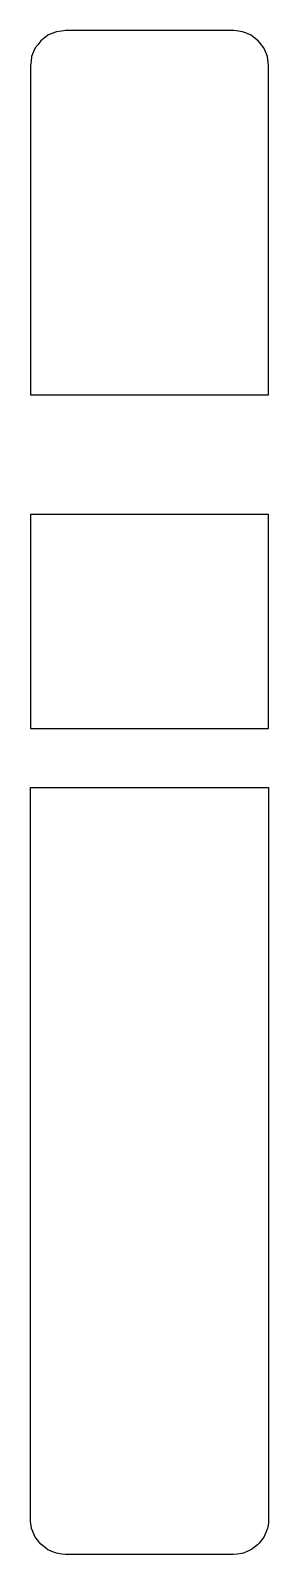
# Model space of a CAD drawing. Header units: metres. Extents: x 2.4 to 16, y -16 to 71.
import ezdxf

# ---------------------------------------------------------------- set-up
doc = ezdxf.new("R2010")
doc.units = ezdxf.units.M

msp = doc.modelspace()

# ---------------------------------------------------------------- linework, layer by layer
for p, q in [((3.175, 70.559), (2.986, 70.414)), ((3.4, 70.732), (3.175, 70.559)), ((3.62, 70.823), (3.4, 70.732)), ((3.882, 70.932), (3.62, 70.823)), ((4.164, 70.969), (3.882, 70.932)), ((4.4, 71), (4.164, 70.969)), ((11.038, 71), (4.4, 71)), ((13.228, 71), (11.038, 71)), ((14, 71), (13.228, 71)), ((14.173, 70.977), (14, 71)), ((14.518, 70.932), (14.173, 70.977)), ((14.679, 70.865), (14.518, 70.932)), ((15, 70.732), (14.679, 70.865)), ((15.139, 70.626), (15, 70.732)), ((15.414, 70.414), (15.139, 70.626)), ((2.559, 69.738), (2.468, 69.518)), ((2.668, 70), (2.559, 69.738)), ((2.813, 70.189), (2.668, 70)), ((2.986, 70.414), (2.813, 70.189)), ((15.521, 70.276), (15.414, 70.414)), ((15.732, 70), (15.521, 70.276)), ((15.799, 69.839), (15.732, 70)), ((15.932, 69.518), (15.799, 69.839)), ((2.431, 69.236), (2.4, 69)), ((2.4, 69), (2.4, 66.753)), ((2.468, 69.518), (2.431, 69.236)), ((15.977, 69.173), (15.932, 69.518)), ((16, 69), (15.977, 69.173)), ((16, 67.233), (16, 69)), ((16, 66.938), (16, 67.233)), ((2.4, 66.753), (2.4, 66.562)), ((2.4, 66.562), (2.4, 66.347)), ((2.4, 66.347), (2.4, 66.128)), ((2.4, 66.128), (2.4, 53.399)), ((16, 66.623), (16, 66.938)), ((16, 66.316), (16, 66.623)), ((16, 54.283), (16, 66.316)), ((16, 50.932), (16, 54.283)), ((2.4, 53.399), (2.4, 51.206)), ((2.4, 51.206), (2.4, 50.932)), ((2.4, 50.932), (2.4, 50.199)), ((16, 50.199), (16, 50.932)), ((2.4, 50.199), (5.275, 50.199)), ((5.275, 50.199), (16, 50.199)), ((16, 50.199), (16, 50.199)), ((13.125, 43.37), (2.4, 43.37)), ((2.4, 43.37), (2.4, 42.556)), ((16, 43.37), (13.125, 43.37)), ((16, 41.539), (16, 43.37)), ((2.4, 42.556), (2.4, 41.539)), ((2.4, 41.539), (2.4, 38.481)), ((16, 36.442), (16, 41.539)), ((2.4, 38.481), (2.4, 36.442)), ((2.4, 36.442), (2.4, 34.035)), ((16, 31.147), (16, 36.442)), ((16, 36.442), (16, 36.442)), ((2.4, 34.035), (2.4, 31.147)), ((2.4, 31.147), (10.715, 31.147)), ((10.715, 31.147), (16, 31.147)), ((2.4, 25.428), (2.4, 27.781)), ((2.4, 27.781), (7.685, 27.781)), ((7.685, 27.781), (16, 27.781)), ((16, 27.781), (16, 22.486)), ((16, 27.781), (16, 27.781)), ((2.4, 22.486), (2.4, 25.428)), ((2.4, 21.507), (2.4, 22.486)), ((16, 22.486), (16, 20.853)), ((2.4, 20.853), (2.4, 21.507)), ((2.4, 16.872), (2.4, 20.853)), ((16, 20.853), (16, 12.687)), ((2.4, 12.193), (2.4, 16.872)), ((2.4, 12.153), (2.4, 12.193)), ((16, 12.687), (16, 12.193)), ((16, 12.193), (16, 12.153)), ((2.4, 12.134), (2.4, 12.153)), ((2.4, 8.251), (2.4, 12.134)), ((16, 12.153), (16, 12.119)), ((16, 12.119), (16, 7.571)), ((2.4, 7.14), (2.4, 8.251)), ((2.4, 7.083), (2.4, 7.14)), ((2.4, 1.161), (2.4, 7.083)), ((16, 7.571), (16, 1.418)), ((2.4, 0.804), (2.4, 1.161)), ((16, 1.418), (16, -7.828)), ((2.4, 0.475), (2.4, 0.804)), ((2.4, 0.204), (2.4, 0.475)), ((2.4, -6.692), (2.4, 0.204)), ((2.4, -7.121), (2.4, -6.692)), ((2.4, -7.301), (2.4, -7.121)), ((2.4, -13.976), (2.4, -7.301)), ((16, -7.828), (16, -8.357)), ((16, -8.357), (16, -8.936)), ((16, -8.936), (16, -9.517)), ((16, -9.517), (16, -9.606)), ((16, -9.606), (16, -9.69)), ((16, -9.69), (16, -10.24)), ((16, -10.24), (16, -10.323)), ((16, -10.323), (16, -10.808)), ((16, -10.808), (16, -11.206)), ((16, -11.206), (16, -14)), ((2.4, -14), (2.4, -13.976)), ((2.406, -14.106), (2.4, -14)), ((2.446, -14.346), (2.406, -14.106)), ((2.468, -14.518), (2.446, -14.346)), ((2.535, -14.68), (2.468, -14.518)), ((2.668, -15), (2.535, -14.68)), ((15.882, -14.648), (15.751, -14.964)), ((15.936, -14.5), (15.882, -14.648)), ((15.951, -14.418), (15.936, -14.5)), ((15.97, -14.317), (15.951, -14.418)), ((15.99, -14.169), (15.97, -14.317)), ((16, -14), (15.99, -14.169)), ((2.775, -15.139), (2.668, -15)), ((2.986, -15.414), (2.775, -15.139)), ((3.261, -15.625), (2.986, -15.414)), ((3.401, -15.733), (3.261, -15.625)), ((15.377, -15.448), (15.096, -15.664)), ((15.464, -15.359), (15.377, -15.448)), ((15.676, -15.083), (15.464, -15.359)), ((15.751, -14.964), (15.676, -15.083)), ((3.721, -15.865), (3.401, -15.733)), ((3.882, -15.932), (3.721, -15.865)), ((3.98, -15.945), (3.882, -15.932)), ((4.198, -15.98), (3.98, -15.945)), ((4.4, -16), (4.198, -15.98)), ((10.557, -16), (4.4, -16)), ((14, -16), (10.557, -16)), ((14.216, -15.982), (14, -16)), ((14.463, -15.944), (14.216, -15.982)), ((14.564, -15.918), (14.463, -15.944)), ((14.899, -15.779), (14.564, -15.918)), ((14.998, -15.733), (14.899, -15.779)), ((15.096, -15.664), (14.998, -15.733))]:
    msp.add_line(p, q)

doc.saveas('drawing.dxf')
